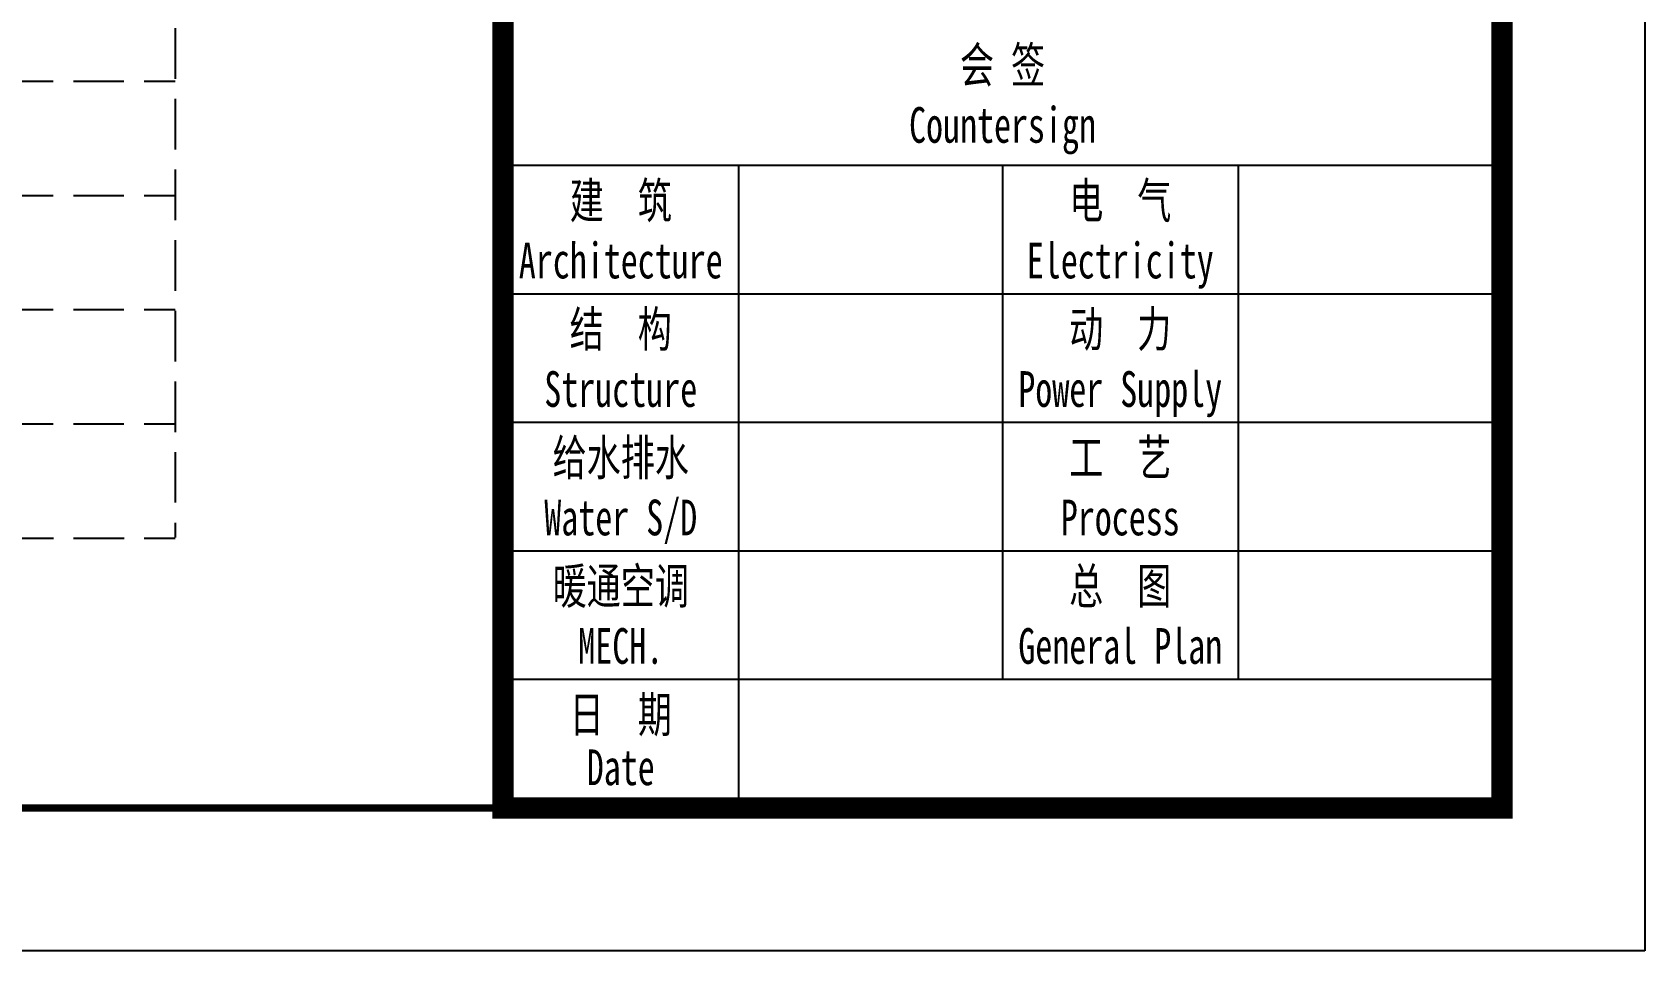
# Model space of a CAD drawing. Extents: x -89996 to 1006241, y -2176 to 440573.
# Drawn here: x 11357 to 19346, y 130594 to 135143 of the extents above; entities that cross this region are included whole.
import ezdxf
from ezdxf.enums import TextEntityAlignment as Align

# ---------------------------------------------------------------- set-up
doc = ezdxf.new("R2010")
doc.units = 0
doc.header["$LTSCALE"] = 1000
doc.header["$MEASUREMENT"] = 0
doc.linetypes.add('DASH', pattern=[0.35, 0.25, -0.1])
for name, color, linetype in [('BORDER', 7, 'Continuous'), ('PUB_TITLE', 4, 'Continuous'), ('填充', 251, 'Continuous')]:
    doc.layers.add(name, color=color, linetype=linetype)
doc.styles.add('_gyy_title_ST', font='', dxfattribs={"width": 0.8})
doc.styles.get('_gyy_title_ST').set_extended_font_data('SimSun')

msp = doc.modelspace()

# ---------------------------------------------------------------- linework, layer by layer
at = {"layer": 'BORDER', "const_width": 35.35}
msp.add_lwpolyline([(-38351.02, 131300.78), (-38351.02, 171886.64), (18638.87, 171886.64), (18638.87, 131300.78)], close=True, dxfattribs=at)
at = {"layer": 'PUB_TITLE'}
for p, q in [((18638.87, 134482.6), (13689.38, 134482.6)), ((14856.04, 134482.6), (14856.04, 131300.78)), ((16164.12, 134482.6), (16164.12, 131937.14)), ((17330.79, 134482.6), (17330.79, 131937.14)), ((18638.87, 133846.24), (13689.38, 133846.24)), ((18638.87, 133209.87), (13689.38, 133209.87)), ((18638.87, 132573.51), (13689.38, 132573.51)), ((18638.87, 131937.14), (13689.38, 131937.14))]:
    msp.add_line(p, q, dxfattribs=at)
msp.add_lwpolyline([(-40118.7, 130593.71), (-40118.7, 172593.71), (19345.94, 172593.71), (19345.94, 130593.71)], close=True, dxfattribs=at)
at = {"layer": 'PUB_TITLE', "const_width": 106.06}
msp.add_lwpolyline([(13689.38, 171886.64), (18638.87, 171886.64), (18638.87, 131300.78), (13689.38, 131300.78)], close=True, dxfattribs=at)
at = {"layer": '填充', "linetype": 'DASH'}
for p, q in [((12065.09, 169113.08), (12065.09, 132641.09)), ((-3488.74, 134900.42), (12065.09, 134900.42)), ((-3488.74, 134900.42), (12065.09, 134900.42)), ((-3488.74, 134334.77), (12065.09, 134334.77)), ((-3488.74, 133769.11), (12065.09, 133769.11)), ((-3488.74, 133203.46), (12065.09, 133203.46)), ((-4188.27, 132641.09), (12065.09, 132637.8))]:
    msp.add_line(p, q, dxfattribs=at)

# ---------------------------------------------------------------- texts
at = {"layer": 'PUB_TITLE', "style": '_gyy_title_ST', "width": 0.7}
for s, height, p in [('会 签', 176.767, (16164.12, 134892.7)), ('Countersign', 176.7675, (16164.12, 134595.73)), ('建  筑', 176.767, (14272.71, 134220.98)), ('电  气', 176.767, (16747.46, 134220.98)), ('Architecture', 176.7675, (14272.71, 133924.01)), ('Electricity', 176.7675, (16747.46, 133924.01)), ('结  构', 176.767, (14272.71, 133584.62)), ('动  力', 176.767, (16747.46, 133584.62)), ('Structure', 176.767, (14272.71, 133287.65)), ('Power Supply', 176.7675, (16747.46, 133287.65)), ('给水排水', 176.767, (14272.71, 132948.26)), ('工  艺', 176.767, (16747.46, 132948.26)), ('Water S/D', 176.767, (14272.71, 132651.29)), ('Process', 176.767, (16747.46, 132651.29)), ('暖通空调', 176.767, (14272.71, 132311.89)), ('总  图', 176.767, (16747.46, 132311.89)), ('MECH.', 176.767, (14272.71, 132014.92)), ('General Plan', 176.7675, (16747.46, 132014.92)), ('日  期', 176.767, (14272.71, 131675.53)), ('Date', 176.767, (14272.71, 131413.91))]:
    msp.add_text(s, height=height, dxfattribs=at).set_placement(p, align=Align.CENTER)

doc.saveas('drawing.dxf')
